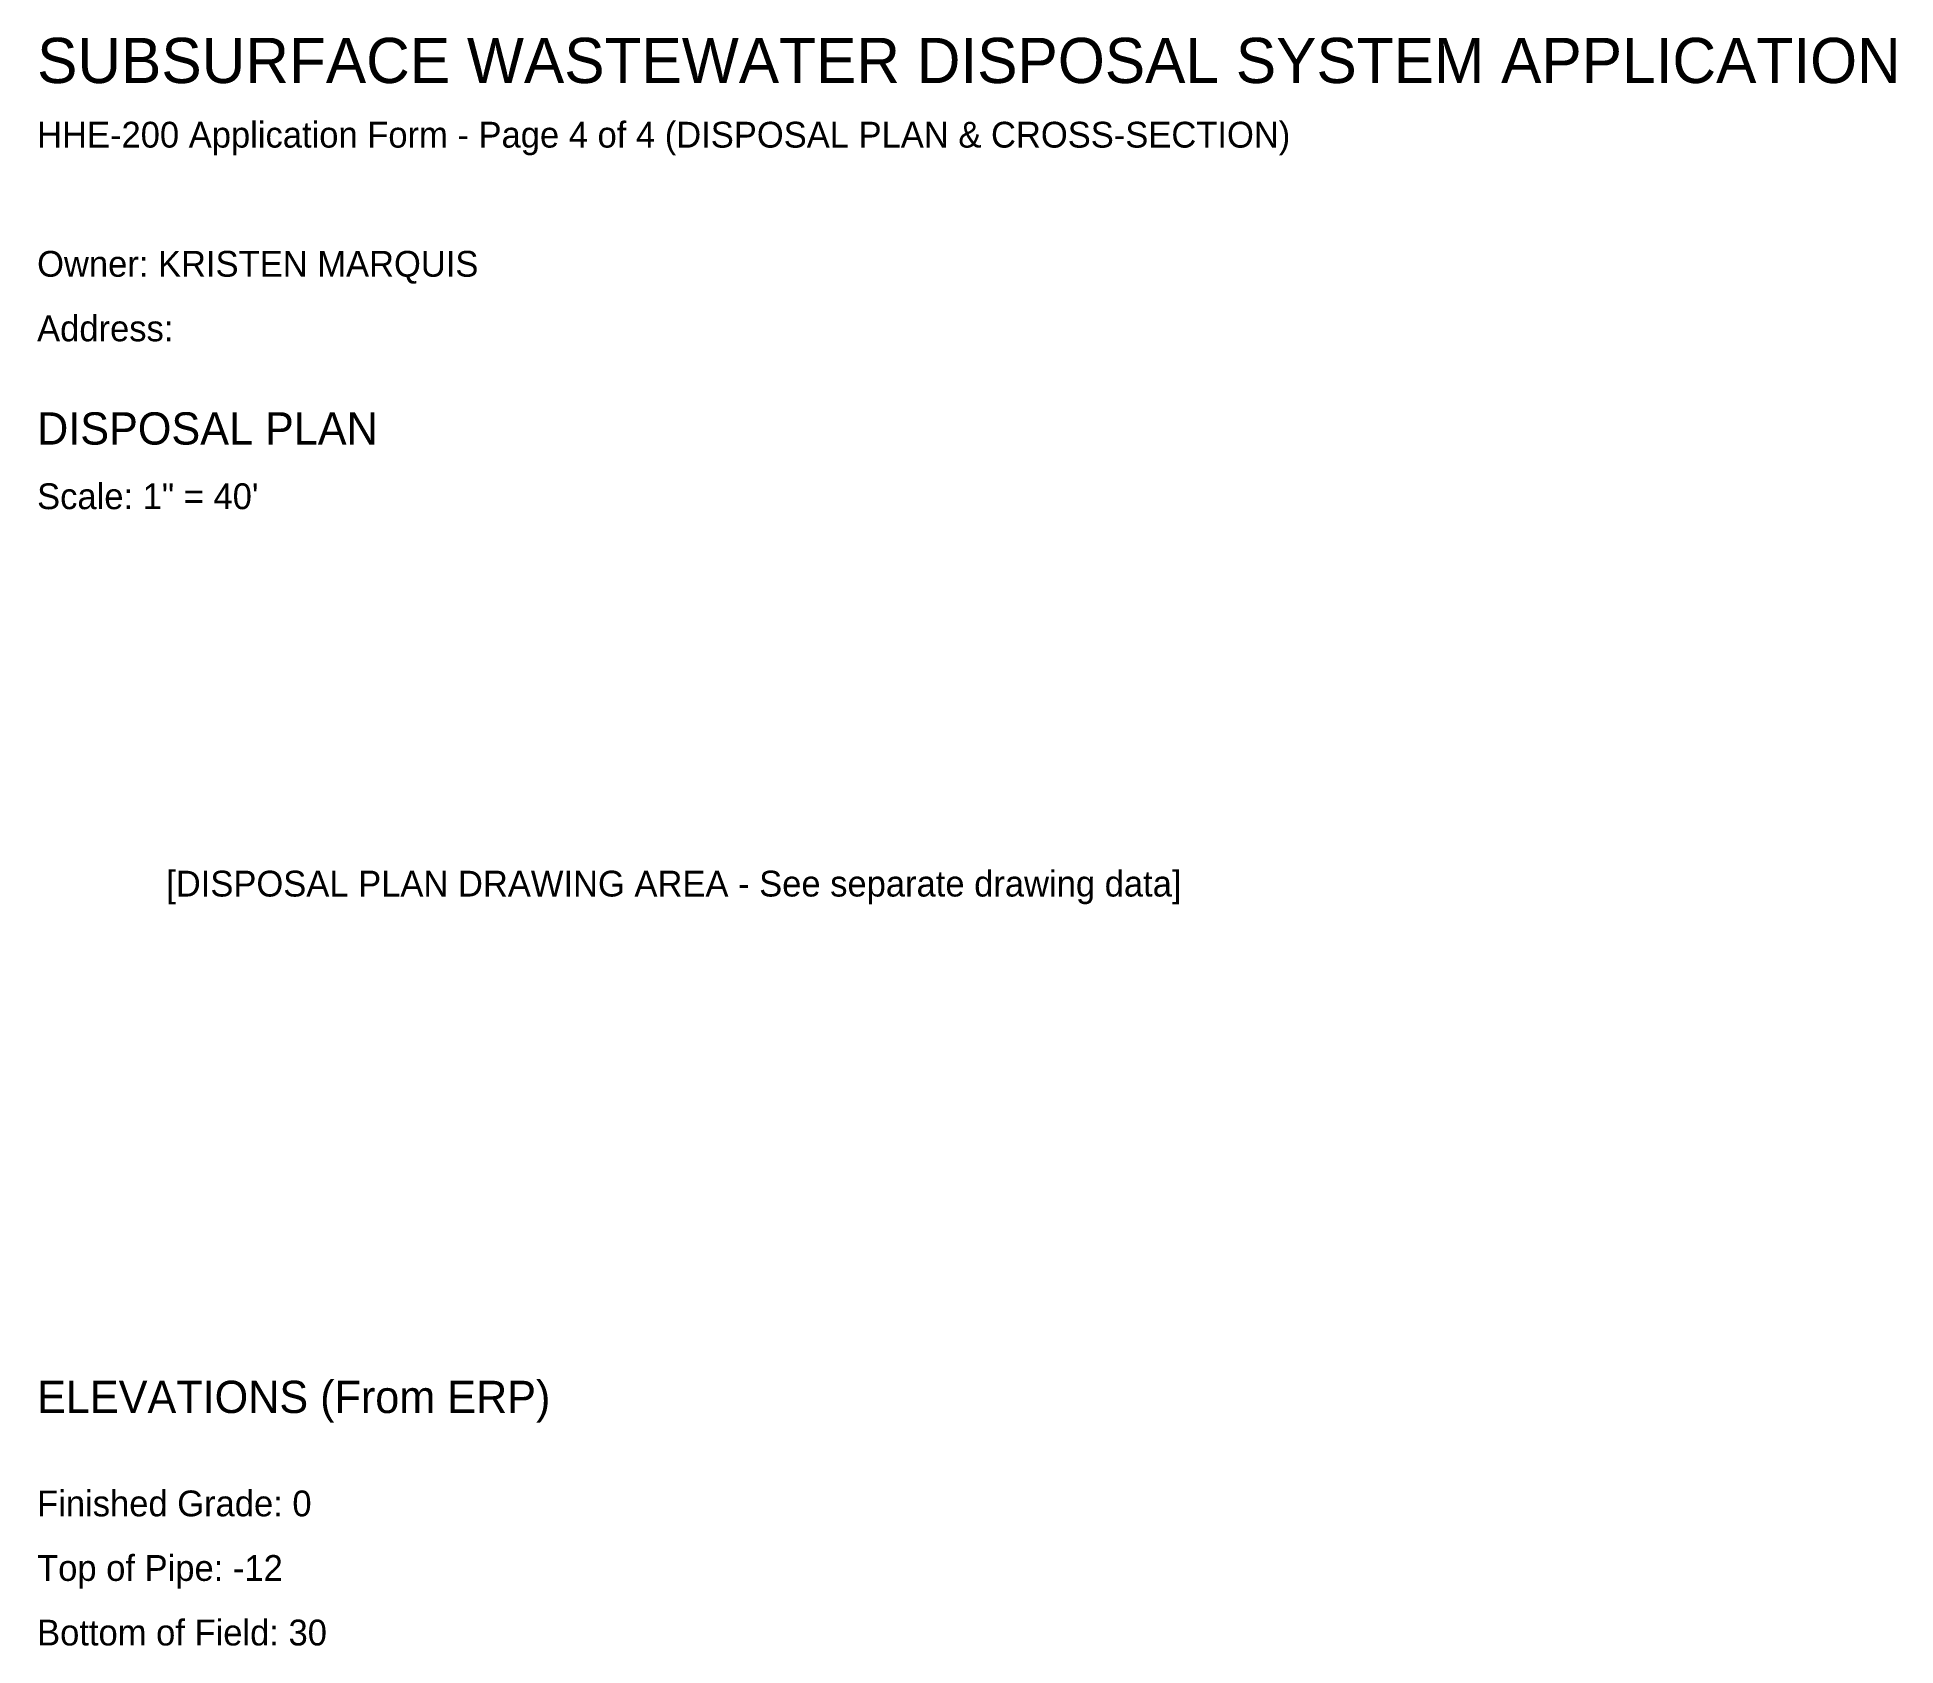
# Model space of a CAD drawing. Header units: metres. Extents: x 10 to 154, y 5 to 279.
# Drawn here: x 10 to 154, y 154 to 278.6 of the extents above; entities outside this region: 2.
import ezdxf

# ---------------------------------------------------------------- set-up
doc = ezdxf.new("R2010")
doc.units = ezdxf.units.M

msp = doc.modelspace()

# ---------------------------------------------------------------- texts
for s, height, p in [('SUBSURFACE WASTEWATER DISPOSAL SYSTEM APPLICATION', 3.5, (10, 275)), ('HHE-200 Application Form - Page 4 of 4 (DISPOSAL PLAN & CROSS-SECTION)', 2, (10, 270)), ('Owner: KRISTEN MARQUIS', 2, (10, 260)), ('Address: ', 2, (10, 255)), ('DISPOSAL PLAN', 2.5, (10, 247)), ('Scale: 1" = 40\'', 2, (10, 242)), ('[DISPOSAL PLAN DRAWING AREA - See separate drawing data]', 2, (20, 212)), ('ELEVATIONS (From ERP)', 2.5, (10, 172)), ('Finished Grade: 0', 2, (10, 164)), ('Top of Pipe: -12', 2, (10, 159)), ('Bottom of Field: 30', 2, (10, 154)), ('SITE EVALUATOR SIGNATURE / INITIALS: ___________', 2, (10, 10)), ('SE #: 338  Date: 3/1/2026', 2, (10, 5))]:
    msp.add_text(s, height=height).set_placement(p)

doc.saveas('drawing.dxf')
